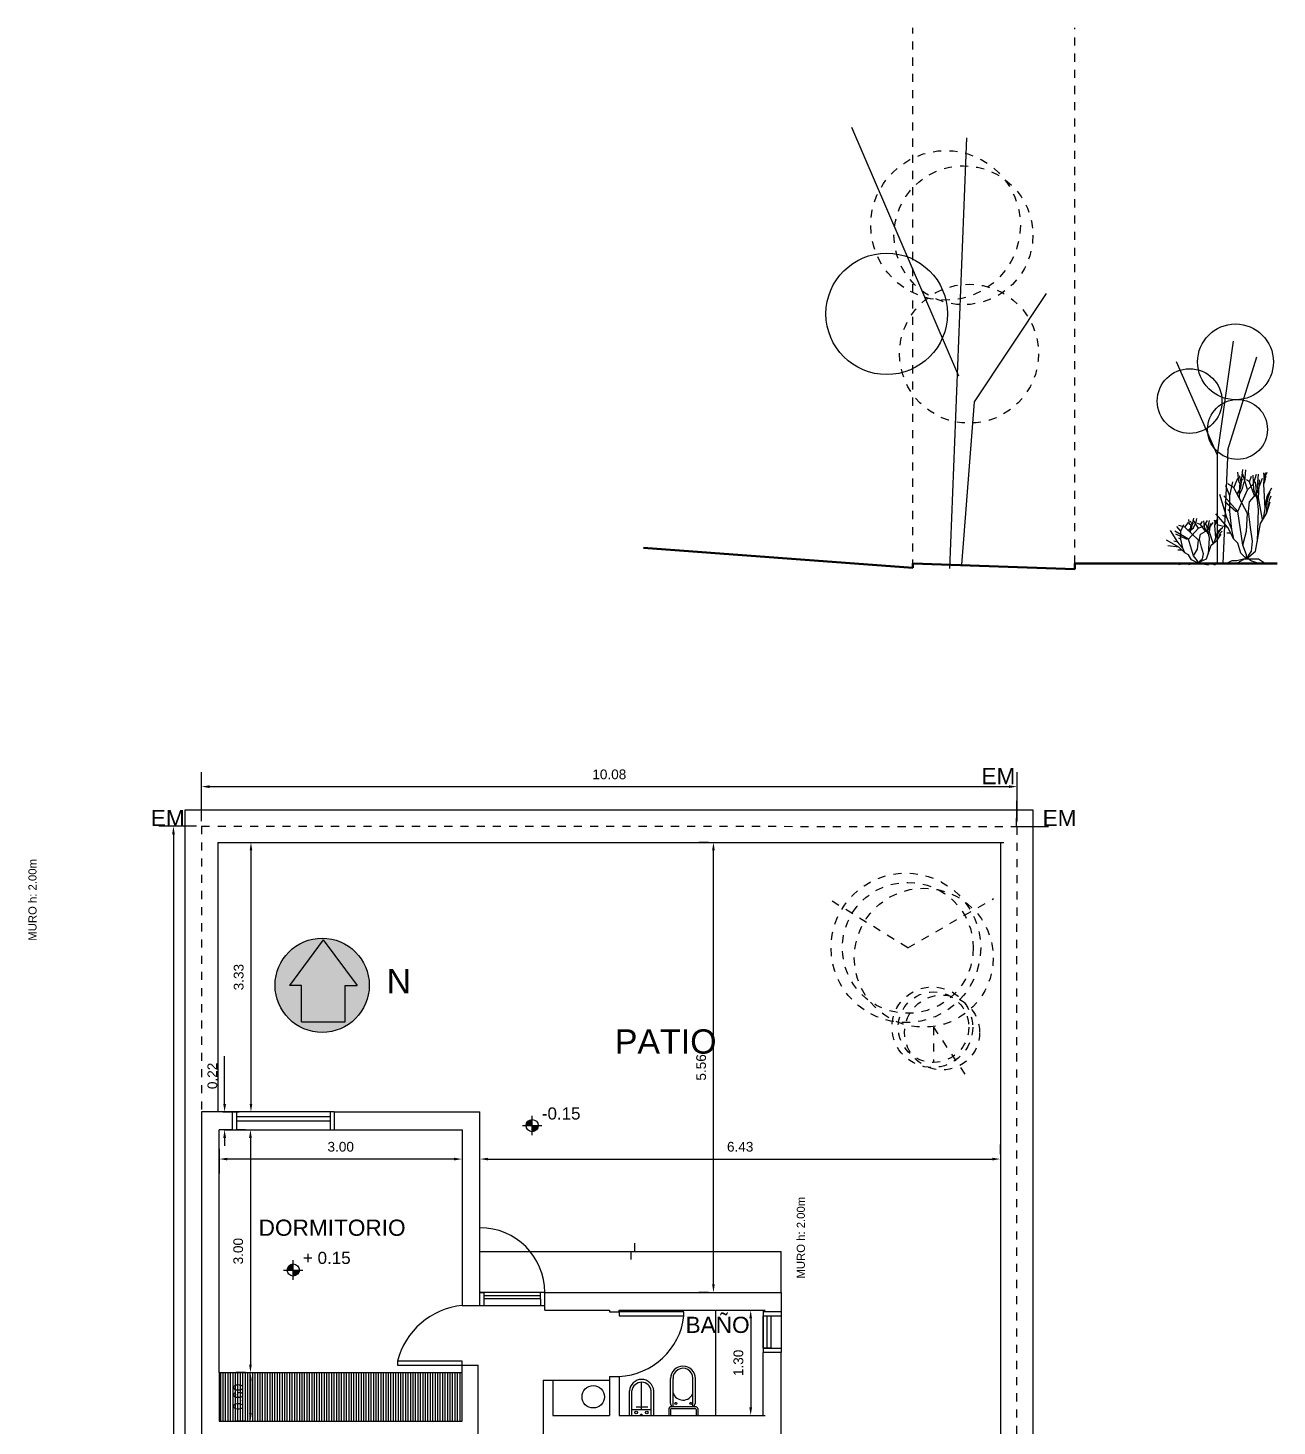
# Model space of a CAD drawing. Header units: inches. Extents: x 22 to 73.7, y 14.4 to 45.6.
# Drawn here: x 21.99 to 37.42, y 27.71 to 44.98 of the extents above; entities that cross this region are included whole.
import ezdxf

# ---------------------------------------------------------------- set-up
doc = ezdxf.new("R2010")
doc.units = ezdxf.units.IN
doc.header["$MEASUREMENT"] = 0
doc.linetypes.add('ACAD_ISO03W100', pattern=[30, 12, -18])
doc.linetypes.add('DASHDOTX2', pattern=[50.8, 25.4, -12.7, 0, -12.7])
for name, color, linetype in [('Cotas', 6, 'Continuous'), ('Muebles objetos y demas', 2, 'Continuous'), ('Muros', 1, 'Continuous'), ('Puertas', 3, 'Continuous'), ('Ventanas', 5, 'Continuous')]:
    doc.layers.add(name, color=color, linetype=linetype)
doc.layers.add('Medianeras', color=4, linetype='Continuous', plot=False)
doc.styles.add('Annotative', font='arial.ttf')
doc.styles.get("Standard").update_dxf_attribs({"font": 'arial.ttf'})
doc.dimstyles.get("Standard").update_dxf_attribs({"dimtxt": 0.12, "dimasz": 0.18, "dimexe": 0.18, "dimexo": 0.0625, "dimgap": 0.09, "dimtad": 0, "dimzin": 0, "dimdsep": 46, "dimtxsty": 'Standard', "dimcen": 0.09, "dimadec": 0, "dimazin": 0, "dimtfac": 1, "dimtofl": 0, "dimtmove": 0, "dimatfit": 3, "dimfxl": 1, "dimtolj": 1, "dimtzin": 0, "dimarcsym": 0})

# ---------------------------------------------------------------- blocks, each defined once
blk = doc.blocks.new('Elevation Symbol - Imperial')
at = {"color": 0}
for p, q in [((0, 0), (0.2, 0)), ((0.1, -0.1), (0.1, 0.1))]:
    blk.add_line(p, q, dxfattribs=at)
at = {"color": 0, "const_width": 0.0625}
for points in [[(0.1, 0.03125, 0.41421356), (0.06875, 0, 1)], [(0.1, -0.03125, 0.41421356), (0.13125, 0, 1)]]:
    blk.add_lwpolyline(points, format="xyb", dxfattribs=at)
at = {"color": 0}
blk.add_circle((0.1, 0), 0.0625, dxfattribs=at)
blk.add_attdef('ELEVATION', (0.2, 0.0625), '', height=0.125, dxfattribs=at)
blk = doc.blocks.new('*D4')
at = {"layer": 'Cotas', "color": 0, "lineweight": -2, "transparency": 16777216}
for p, q in [((24.352, 31.131), (24.352, 30.825)), ((27.352, 31.131), (27.352, 30.825)), ((27.252, 31.005), (24.452, 31.005))]:
    blk.add_line(p, q, dxfattribs=at)
at = {"layer": 'Cotas', "color": 0, "transparency": 16777216}
for points in [[(24.452, 31.021), (24.452, 30.988), (24.352, 31.005)], [(27.252, 31.021), (27.252, 30.988), (27.352, 31.005)]]:
    blk.add_solid(points, dxfattribs=at)
at = {"layer": 'Defpoints', "color": 0, "transparency": 16777216}
for p in [(24.352, 31.193), (27.352, 31.193), (24.352, 31.005)]:
    blk.add_point(p, dxfattribs=at)
at = {"layer": 'Cotas', "color": 0, "transparency": 16777216, "insert": (25.852, 31.156), "char_height": 0.12, "attachment_point": 5}
blk.add_mtext('\\A1;3.00', dxfattribs=at)
blk = doc.blocks.new('*D5')
at = {"layer": 'Cotas', "color": 0, "lineweight": -2, "transparency": 16777216}
for p, q in [((24.674, 31.367), (24.557, 31.367)), ((24.737, 31.267), (24.737, 28.467)), ((24.674, 28.367), (24.557, 28.367))]:
    blk.add_line(p, q, dxfattribs=at)
at = {"layer": 'Cotas', "color": 0, "transparency": 16777216}
for points in [[(24.72, 31.267), (24.754, 31.267), (24.737, 31.367)], [(24.72, 28.467), (24.754, 28.467), (24.737, 28.367)]]:
    blk.add_solid(points, dxfattribs=at)
at = {"layer": 'Defpoints', "color": 0, "transparency": 16777216}
for p in [(24.737, 31.367), (24.737, 28.367), (24.737, 28.367)]:
    blk.add_point(p, dxfattribs=at)
at = {"layer": 'Cotas', "color": 0, "transparency": 16777216, "insert": (24.586, 29.867), "char_height": 0.12, "attachment_point": 5, "rotation": 90}
blk.add_mtext('\\A1;3.00', dxfattribs=at)
blk = doc.blocks.new('*D6')
at = {"layer": 'Cotas', "color": 0, "lineweight": -2, "transparency": 16777216}
for p, q in [((24.674, 28.367), (24.557, 28.367)), ((24.737, 28.267), (24.737, 27.867)), ((24.674, 27.767), (24.557, 27.767))]:
    blk.add_line(p, q, dxfattribs=at)
at = {"layer": 'Cotas', "color": 0, "transparency": 16777216}
for points in [[(24.72, 28.267), (24.754, 28.267), (24.737, 28.367)], [(24.72, 27.867), (24.754, 27.867), (24.737, 27.767)]]:
    blk.add_solid(points, dxfattribs=at)
at = {"layer": 'Defpoints', "color": 0, "transparency": 16777216}
for p in [(24.737, 28.367), (24.737, 27.767), (24.737, 27.767)]:
    blk.add_point(p, dxfattribs=at)
at = {"layer": 'Cotas', "color": 0, "transparency": 16777216, "insert": (24.586, 28.067), "char_height": 0.12, "attachment_point": 5, "rotation": 90}
blk.add_mtext('\\A1;0.60', dxfattribs=at)
blk = doc.blocks.new('*D3')
at = {"layer": 'Cotas', "color": 0, "lineweight": -2, "transparency": 16777216}
for p, q in [((24.069, 35.117), (23.606, 35.117)), ((23.786, 35.017), (23.786, 17.199)), ((23.723, 17.099), (23.606, 17.099))]:
    blk.add_line(p, q, dxfattribs=at)
at = {"layer": 'Cotas', "color": 0, "transparency": 16777216}
for points in [[(23.769, 35.017), (23.803, 35.017), (23.786, 35.117)], [(23.769, 17.199), (23.803, 17.199), (23.786, 17.099)]]:
    blk.add_solid(points, dxfattribs=at)
at = {"layer": 'Defpoints', "color": 0, "transparency": 16777216}
for p in [(24.132, 35.117), (23.786, 17.099), (23.786, 17.099)]:
    blk.add_point(p, dxfattribs=at)
at = {"layer": 'Cotas', "color": 0, "transparency": 16777216, "insert": (23.635, 26.108), "char_height": 0.12, "attachment_point": 5, "rotation": 90}
blk.add_mtext('\\A1;18.02', dxfattribs=at)
blk = doc.blocks.new('*D18')
at = {"layer": 'Cotas', "color": 0, "lineweight": -2, "transparency": 16777216}
for p, q in [((24.806, 34.917), (24.923, 34.917)), ((24.743, 34.817), (24.743, 31.687)), ((24.681, 31.587), (24.563, 31.587))]:
    blk.add_line(p, q, dxfattribs=at)
at = {"layer": 'Cotas', "color": 0, "transparency": 16777216}
for points in [[(24.727, 34.817), (24.76, 34.817), (24.743, 34.917)], [(24.727, 31.687), (24.76, 31.687), (24.743, 31.587)]]:
    blk.add_solid(points, dxfattribs=at)
at = {"layer": 'Defpoints', "color": 0, "transparency": 16777216}
for p in [(24.743, 34.917), (24.743, 31.587), (24.743, 31.587)]:
    blk.add_point(p, dxfattribs=at)
at = {"layer": 'Cotas', "color": 0, "transparency": 16777216, "insert": (24.592, 33.252), "char_height": 0.12, "attachment_point": 5, "rotation": 90}
blk.add_mtext('\\A1;3.33', dxfattribs=at)
blk = doc.blocks.new('*D19')
at = {"layer": 'Cotas', "color": 0, "lineweight": -2, "transparency": 16777216}
for p, q in [((27.572, 31.067), (27.572, 31.185)), ((34.002, 31.067), (34.002, 31.185)), ((27.672, 31.005), (33.902, 31.005))]:
    blk.add_line(p, q, dxfattribs=at)
at = {"layer": 'Cotas', "color": 0, "transparency": 16777216}
for points in [[(27.672, 31.021), (27.672, 30.988), (27.572, 31.005)], [(33.902, 31.021), (33.902, 30.988), (34.002, 31.005)]]:
    blk.add_solid(points, dxfattribs=at)
at = {"layer": 'Defpoints', "color": 0, "transparency": 16777216}
for p in [(27.572, 31.005), (34.002, 31.005), (34.002, 31.005)]:
    blk.add_point(p, dxfattribs=at)
at = {"layer": 'Cotas', "color": 0, "transparency": 16777216, "insert": (30.787, 31.156), "char_height": 0.12, "attachment_point": 5}
blk.add_mtext('\\A1;6.43', dxfattribs=at)
blk = doc.blocks.new('*D21')
at = {"layer": 'Cotas', "color": 0, "lineweight": -2, "transparency": 16777216}
for p, q in [((30.394, 34.917), (30.277, 34.917)), ((30.457, 29.457), (30.457, 34.817)), ((30.394, 29.357), (30.277, 29.357))]:
    blk.add_line(p, q, dxfattribs=at)
at = {"layer": 'Cotas', "color": 0, "transparency": 16777216}
for points in [[(30.44, 34.817), (30.473, 34.817), (30.457, 34.917)], [(30.44, 29.457), (30.473, 29.457), (30.457, 29.357)]]:
    blk.add_solid(points, dxfattribs=at)
at = {"layer": 'Defpoints', "color": 0, "transparency": 16777216}
for p in [(30.457, 34.917), (30.457, 34.917), (30.457, 29.357)]:
    blk.add_point(p, dxfattribs=at)
at = {"layer": 'Cotas', "color": 0, "transparency": 16777216, "insert": (30.305, 32.137), "char_height": 0.12, "attachment_point": 5, "rotation": 90}
blk.add_mtext('\\A1;5.56', dxfattribs=at)
blk = doc.blocks.new('*D22')
at = {"layer": 'Cotas', "color": 0, "lineweight": -2, "transparency": 16777216}
for p, q in [((24.132, 35.179), (24.132, 35.785)), ((34.207, 35.176), (34.207, 35.785)), ((24.232, 35.605), (34.107, 35.605))]:
    blk.add_line(p, q, dxfattribs=at)
at = {"layer": 'Cotas', "color": 0, "transparency": 16777216}
for points in [[(24.232, 35.622), (24.232, 35.588), (24.132, 35.605)], [(34.107, 35.622), (34.107, 35.588), (34.207, 35.605)]]:
    blk.add_solid(points, dxfattribs=at)
at = {"layer": 'Defpoints', "color": 0, "transparency": 16777216}
for p in [(34.207, 35.605), (24.132, 35.117), (34.207, 35.114)]:
    blk.add_point(p, dxfattribs=at)
at = {"layer": 'Cotas', "color": 0, "transparency": 16777216, "insert": (29.17, 35.756), "char_height": 0.12, "attachment_point": 5}
blk.add_mtext('\\A1;10.08', dxfattribs=at)
blk = doc.blocks.new('*D24')
at = {"layer": 'Cotas', "color": 0, "lineweight": -2, "transparency": 16777216}
for p, q in [((30.917, 29.037), (30.917, 27.937)), ((30.94, 29.137), (31.097, 29.137)), ((30.94, 27.837), (31.097, 27.837))]:
    blk.add_line(p, q, dxfattribs=at)
at = {"layer": 'Cotas', "color": 0, "transparency": 16777216}
for points in [[(30.9, 29.037), (30.933, 29.037), (30.917, 29.137)], [(30.9, 27.937), (30.933, 27.937), (30.917, 27.837)]]:
    blk.add_solid(points, dxfattribs=at)
at = {"layer": 'Defpoints', "color": 0, "transparency": 16777216}
for p in [(30.877, 29.137), (30.877, 27.837), (30.917, 27.837)]:
    blk.add_point(p, dxfattribs=at)
at = {"layer": 'Cotas', "color": 0, "transparency": 16777216, "insert": (30.765, 28.487), "char_height": 0.12, "attachment_point": 5, "rotation": 90}
blk.add_mtext('\\A1;1.30', dxfattribs=at)
blk = doc.blocks.new('*D25')
at = {"layer": 'Cotas', "color": 0, "lineweight": -2, "transparency": 16777216}
for p, q in [((24.418, 31.687), (24.418, 32.277)), ((24.394, 31.587), (24.598, 31.587)), ((24.414, 31.367), (24.598, 31.367)), ((24.418, 31.267), (24.418, 31.167))]:
    blk.add_line(p, q, dxfattribs=at)
at = {"layer": 'Cotas', "color": 0, "transparency": 16777216}
for points in [[(24.401, 31.687), (24.435, 31.687), (24.418, 31.587)], [(24.401, 31.267), (24.435, 31.267), (24.418, 31.367)]]:
    blk.add_solid(points, dxfattribs=at)
at = {"layer": 'Defpoints', "color": 0, "transparency": 16777216}
for p in [(24.332, 31.587), (24.418, 31.587), (24.352, 31.367)]:
    blk.add_point(p, dxfattribs=at)
at = {"layer": 'Cotas', "color": 0, "transparency": 16777216, "insert": (24.267, 32.032), "char_height": 0.12, "attachment_point": 5, "rotation": 90}
blk.add_mtext('\\A1;0.22', dxfattribs=at)
blk = doc.blocks.new('*U27')
for p, q in [((-377.952, 463.296), (-329.184, 524.256)), ((-316.7634, 502.285), (-327.6092, 559.9176)), ((-286.512, 498.3226), (-307.4416, 538.0736)), ((-302.7934, 478.4344), (-270.256, 518.1854)), ((-290.3982, 464.5406), (-265.6078, 577.8246)), ((-207.264, 451.104), (-268.224, 548.64)), ((-240.792, 502.285), (-228.3968, 573.8368)), ((-182.88, 499.872), (-158.496, 536.448)), ((-129.1844, 450.6214), (-140.0302, 542.036)), ((-134.112, 487.68), (-97.536, 548.64)), ((-97.536, 426.72), (-24.384, 524.256)), ((-85.7758, 472.4908), (-73.3552, 548.005)), ((-12.9032, 555.9552), (-2.0574, 522.1732)), ((-5.1562, 486.3846), (2.5908, 542.036)), ((-3.6068, 492.3536), (14.986, 518.1854)), ((-0.508, 508.254), (22.7584, 536.067)), ((1.0414, 526.1356), (35.1536, 559.9176)), ((2.5908, 542.036), (21.209, 555.9552)), ((-426.72, 414.528), (-475.488, 475.488)), ((-377.952, 463.296), (-451.104, 487.68)), ((-426.72, 414.528), (-390.144, 499.872)), ((-207.264, 304.8), (-377.952, 463.296)), ((-338.455, 424.7896), (-290.3982, 464.5406)), ((-329.184, 316.992), (-207.264, 451.104)), ((-296.5958, 484.4034), (-316.7634, 502.285)), ((-305.8922, 396.9512), (-302.7934, 478.4344)), ((-304.3428, 426.7708), (-268.7066, 458.5716)), ((-268.7066, 458.5716), (-250.0884, 500.3038)), ((-182.88, 499.872), (-219.456, 512.064)), ((-207.264, 451.104), (-134.112, 487.68)), ((-121.92, 414.528), (-182.88, 499.872)), ((-85.7758, 389.001), (-129.1844, 452.6026)), ((-73.152, 329.184), (-109.728, 499.872)), ((-70.2564, 426.7708), (-85.7758, 472.4908)), ((-73.152, 402.336), (-60.96, 512.064)), ((8.7884, 335.3562), (-5.1562, 486.3846)), ((33.6042, 412.8516), (92.5068, 464.5406)), ((36.576, 390.144), (73.152, 438.912)), ((-463.296, 280.416), (-552.577, 423.037)), ((-329.184, 316.992), (-499.872, 414.528)), ((-353.568, 316.992), (-487.68, 377.952)), ((-426.72, 316.992), (-426.72, 414.528)), ((-195.072, 316.992), (-182.88, 377.952)), ((-182.88, 377.952), (-97.536, 426.72)), ((-24.384, 268.224), (-73.152, 402.336)), ((8.7884, 335.3562), (33.6042, 412.8516)), ((24.384, 304.8), (36.576, 390.144)), ((24.384, 304.8), (73.152, 377.952)), ((48.768, 341.376), (60.96, 390.144)), ((60.96, 390.144), (85.344, 414.528)), ((-451.104, 219.456), (-601.0402, 303.8094)), ((-463.296, 280.416), (-512.064, 292.608)), ((-402.336, 207.264), (-463.296, 280.416)), ((-426.72, 316.992), (-451.104, 329.184)), ((-402.336, 207.264), (-426.72, 316.992)), ((-329.184, 316.992), (-353.568, 316.992)), ((-268.224, 109.728), (-329.184, 316.992)), ((-219.456, 195.072), (-207.264, 304.8)), ((-170.688, 219.456), (-195.072, 316.992)), ((-85.344, 134.112), (-73.152, 329.184)), ((-48.768, 243.84), (24.384, 304.8)), ((-12.192, 274.32), (8.7884, 335.3562)), ((-451.104, 219.456), (-587.4512, 234.2388)), ((-414.528, 182.88), (-463.296, 182.88)), ((-377.952, 146.304), (-451.104, 219.456)), ((-377.952, 146.304), (-402.336, 207.264)), ((-268.224, 109.728), (-219.456, 195.072)), ((-146.304, 134.112), (-170.688, 219.456)), ((-109.728, 73.152), (-48.768, 243.84)), ((-329.184, 121.92), (-377.952, 146.304)), ((-292.608, 60.96), (-329.184, 121.92)), ((-219.456, 48.768), (-268.224, 109.728)), ((-158.496, 73.152), (-146.304, 134.112)), ((-402.336, 12.192), (-451.104, 0)), ((-341.376, 12.192), (-402.336, 12.192)), ((-243.84, 24.384), (-341.376, 12.192)), ((-243.84, 24.384), (-329.184, 0)), ((-219.456, 24.384), (-292.608, 60.96)), ((-243.84, 24.384), (-195.072, 24.384)), ((-219.456, 24.384), (-109.728, 73.152)), ((-219.456, 24.384), (-158.496, 73.152)), ((-219.456, 24.384), (-219.456, 48.768)), ((-219.456, 24.384), (-73.152, 24.384)), ((-195.072, 24.384), (-158.496, 12.192)), ((-158.496, 12.192), (-85.344, 0)), ((-73.152, 24.384), (0, 0))]:
    blk.add_line(p, q)

msp = doc.modelspace()

# ---------------------------------------------------------------- hatches: boundary and pattern name
at = {"layer": 'Muebles objetos y demas', "linetype": 'DASHDOTX2'}
h = msp.add_hatch(color=256, dxfattribs=at)
h.dxf.hatch_style = 1
h.set_gradient(color1=(51, 51, 51), color2=(51, 51, 51), tint=1)
h.paths.add_polyline_path([(25.041, 33.151, 1), (26.205, 33.151, 1)])
h.paths.add_polyline_path([(26.056, 33.148), (25.906, 33.148), (25.906, 32.7), (25.368, 32.7), (25.368, 33.148), (25.218, 33.148), (25.637, 33.714)], flags=16)
h = msp.add_hatch(color=256, dxfattribs=at)
h.dxf.hatch_style = 1
h.set_gradient(color1=(255, 255, 255), tint=1)
h.paths.add_polyline_path([(25.368, 33.148), (25.368, 32.7), (25.906, 32.7), (25.906, 33.148), (26.056, 33.148), (25.637, 33.714), (25.218, 33.148)])
at = {"layer": 'Muros'}
h = msp.add_hatch(dxfattribs=at)
h.set_pattern_fill('LINE', color=2, scale=0.0096, angle=90)
h.set_pattern_definition([(90, (-2399.27811, -3122.577527), (-0.03048, 0), [])])
h.paths.add_polyline_path([(24.352, 28.367), (24.352, 27.767), (27.352, 27.767), (27.352, 28.367)])

# ---------------------------------------------------------------- linework, layer by layer
at = {"linetype": 'DASHDOTX2', "ltscale": 0.0001}
for p, q in [((32.919, 38.31), (32.919, 44.977)), ((34.919, 38.36), (34.919, 44.977))]:
    msp.add_line(p, q, dxfattribs=at)
for p, q in [((33.489, 40.677), (32.168, 43.749)), ((33.377, 38.3), (33.586, 43.619)), ((33.682, 40.359), (34.571, 41.698)), ((36.875, 41.109), (36.681, 39.708)), ((36.681, 39.709), (36.177, 40.851)), ((36.812, 39.767), (37.168, 40.916)), ((33.524, 38.344), (33.682, 40.359)), ((36.812, 39.767), (36.749, 38.36)), ((36.681, 39.709), (36.681, 38.36)), ((27.352, 27.767), (27.352, 27.767))]:
    msp.add_line(p, q)
at = {"lineweight": 50}
for p, q in [((29.592, 38.556), (32.919, 38.31)), ((32.919, 38.31), (32.919, 38.36))]:
    msp.add_line(p, q, dxfattribs=at)
at = {"linetype": 'DASHDOTX2'}
msp.add_line((25.368, 32.7), (25.906, 32.7), dxfattribs=at)
at = {"lineweight": 30}
msp.add_line((28.472, 27.837), (29.172, 27.837), dxfattribs=at)
at = {"lineweight": 50}
for points in [[(32.919, 38.36), (34.919, 38.29)], [(34.919, 38.29), (34.919, 38.36)], [(34.919, 38.36), (37.419, 38.36)]]:
    msp.add_lwpolyline(points, dxfattribs=at)
at = {"linetype": 'ACAD_ISO03W100', "ltscale": 1e-05}
for centre, radius in [((33.324, 42.538), 0.924), ((33.545, 42.416), 0.858), ((33.614, 40.953), 0.858)]:
    msp.add_circle(centre, radius, dxfattribs=at)
for centre, radius in [((32.597, 41.445), 0.75), ((36.906, 40.852), 0.468), ((36.339, 40.368), 0.4), ((36.931, 40.018), 0.37)]:
    msp.add_circle(centre, radius)
at = {"layer": 'Defpoints'}
for p, q in [((34.199, 35.114), (34.207, 35.538)), ((34.207, 35.114), (34.597, 35.114)), ((29.292, 27.837), (31.072, 27.837))]:
    msp.add_line(p, q, dxfattribs=at)
at = {"layer": 'Medianeras', "linetype": 'DASHDOTX2', "ltscale": 0.0001}
for p, q in [((24.132, 35.117), (34.199, 35.114)), ((24.132, 35.117), (24.132, 31.587)), ((34.2, 14.411), (34.207, 35.114))]:
    msp.add_line(p, q, dxfattribs=at)
at = {"layer": 'Muebles objetos y demas', "linetype": 'ACAD_ISO03W100', "ltscale": 1e-05}
for p, q in [((32.858, 33.614), (31.848, 34.237)), ((32.858, 33.614), (33.917, 34.222)), ((33.175, 32.634), (33.59, 32.013)), ((33.175, 32.634), (33.175, 32.198))]:
    msp.add_line(p, q, dxfattribs=at)
at = {"layer": 'Muebles objetos y demas', "linetype": 'DASHDOTX2'}
for p, q in [((25.637, 33.714), (25.218, 33.148)), ((25.637, 33.714), (26.056, 33.148)), ((25.368, 33.148), (25.218, 33.148)), ((25.368, 32.7), (25.368, 33.148)), ((25.906, 32.7), (25.906, 33.148)), ((25.906, 33.148), (26.056, 33.148))]:
    msp.add_line(p, q, dxfattribs=at)
at = {"layer": 'Muebles objetos y demas'}
for p, q in [((29.484, 29.865), (29.484, 29.965)), ((27.572, 29.865), (31.292, 29.865)), ((29.438, 29.865), (29.438, 29.765)), ((31.292, 29.357), (31.292, 29.865)), ((30.487, 27.837), (30.487, 29.137)), ((24.352, 28.367), (27.352, 28.367)), ((28.472, 28.275), (29.172, 28.275)), ((29.569, 27.913), (29.569, 28.248)), ((29.927, 27.989), (29.927, 28.294)), ((29.957, 27.944), (29.957, 28.294)), ((30.204, 27.944), (30.204, 28.299)), ((30.233, 27.992), (30.233, 28.294)), ((29.419, 27.837), (29.419, 28.14)), ((29.419, 27.837), (29.419, 28.14)), ((29.419, 27.837), (29.419, 28.14)), ((29.449, 27.837), (29.449, 28.14)), ((29.689, 27.837), (29.689, 28.14)), ((29.719, 27.837), (29.719, 28.14)), ((29.944, 27.944), (29.927, 27.989)), ((30.213, 27.944), (30.233, 27.992)), ((29.449, 27.913), (29.689, 27.913)), ((29.501, 27.945), (29.644, 27.945)), ((29.906, 27.924), (29.906, 27.837)), ((29.906, 27.924), (29.906, 27.837)), ((29.925, 27.911), (29.925, 27.837)), ((30.233, 27.944), (29.927, 27.944)), ((29.941, 27.925), (30.227, 27.925)), ((30.242, 27.911), (30.242, 27.837)), ((30.262, 27.924), (30.262, 27.837))]:
    msp.add_line(p, q, dxfattribs=at)
at = {"layer": 'Muebles objetos y demas', "linetype": 'ACAD_ISO03W100', "ltscale": 1e-05}
for centre, radius in [((32.834, 33.614), 0.924), ((32.858, 33.614), 0.809), ((33.055, 33.492), 0.858), ((33.161, 32.634), 0.498), ((33.175, 32.634), 0.436), ((33.281, 32.568), 0.463)]:
    msp.add_circle(centre, radius, dxfattribs=at)
at = {"layer": 'Muebles objetos y demas', "linetype": 'DASHDOTX2'}
msp.add_circle((25.623, 33.151), 0.582, dxfattribs=at)
at = {"layer": 'Muebles objetos y demas'}
for centre, radius in [((28.972, 28.069), 0.139), ((29.991, 27.987), 0.0127), ((30.176, 27.987), 0.0127), ((29.502, 27.874), 0.0162), ((29.566, 27.846), 0.00914), ((29.632, 27.874), 0.0162)]:
    msp.add_circle(centre, radius, dxfattribs=at)
for centre, radius, start, end in [((30.08, 28.294), 0.153, 0, 180), ((30.08, 28.297), 0.123, 0.6241, 181.5989), ((29.569, 28.133), 0.15, 3.0218, 176.9782), ((29.569, 28.127), 0.121, 6.5682, 173.4318), ((30.081, 28.157), 0.13, 198.6983, 340.5857), ((29.931, 27.919), 0.0255, 97.7287, 167.9116), ((29.931, 27.919), 0.0255, 97.7287, 167.9116), ((29.94, 27.91), 0.0151, 89.8251, 176.8807), ((30.227, 27.91), 0.0151, 3.1193, 90.1749), ((30.237, 27.919), 0.0255, 12.0884, 97.7287)]:
    msp.add_arc(centre, radius, start, end, dxfattribs=at)
at = {"layer": 'Muros'}
for p, q in [((23.932, 35.317), (34.402, 35.317)), ((23.932, 17.099), (23.932, 35.317)), ((34.402, 35.317), (34.402, 17.099)), ((24.332, 34.917), (34.042, 34.917)), ((34.002, 34.917), (34.002, 17.099))]:
    msp.add_line(p, q, dxfattribs=at)
at = {"layer": 'Muros', "linetype": 'DASHDOTX2'}
msp.add_line((24.332, 34.917), (24.332, 31.587), dxfattribs=at)
at = {"layer": 'Muros', "lineweight": 30}
for p, q in [((24.132, 31.587), (24.132, 23.827)), ((24.517, 31.587), (24.132, 31.587)), ((24.517, 31.477), (24.517, 31.587)), ((24.517, 31.367), (24.517, 31.477)), ((25.772, 31.587), (27.572, 31.587)), ((25.772, 31.587), (25.772, 31.367)), ((27.572, 29.197), (27.572, 31.587)), ((24.352, 28.367), (24.352, 31.367)), ((24.517, 31.367), (24.352, 31.367)), ((25.772, 31.367), (27.352, 31.367)), ((27.352, 31.367), (27.352, 29.197)), ((27.352, 29.197), (27.572, 29.197)), ((28.372, 29.137), (28.372, 29.357)), ((28.372, 29.357), (31.292, 29.357)), ((31.292, 29.357), (31.292, 29.117)), ((28.372, 29.137), (29.172, 29.137)), ((29.172, 29.137), (29.172, 29.117)), ((29.172, 29.117), (29.292, 29.117)), ((29.292, 29.137), (31.072, 29.137)), ((29.292, 29.117), (29.292, 29.137)), ((31.072, 29.137), (31.072, 29.117)), ((31.292, 29.117), (31.072, 29.117)), ((31.072, 27.837), (31.072, 28.617)), ((31.292, 28.617), (31.072, 28.617)), ((31.292, 26.787), (31.292, 28.617)), ((24.352, 28.367), (24.352, 27.767)), ((27.352, 27.767), (27.352, 28.459)), ((27.352, 28.459), (27.552, 28.459)), ((27.552, 27.601), (27.552, 28.459)), ((28.352, 28.275), (28.352, 27.837)), ((28.352, 28.275), (28.472, 28.275)), ((28.472, 28.275), (28.472, 27.837)), ((29.172, 28.32), (29.172, 27.837)), ((29.172, 28.32), (29.292, 28.32)), ((29.292, 28.32), (29.292, 27.837)), ((28.352, 27.837), (28.352, 26.681)), ((28.472, 27.837), (29.172, 27.837)), ((29.292, 27.837), (31.072, 27.837)), ((24.352, 27.767), (27.352, 27.767))]:
    msp.add_line(p, q, dxfattribs=at)
at = {"layer": 'Puertas'}
for p, q in [((29.292, 29.117), (29.292, 29.067)), ((30.092, 29.117), (29.292, 29.117)), ((29.292, 29.067), (30.092, 29.067)), ((30.092, 29.067), (30.092, 29.117)), ((27.352, 28.509), (26.552, 28.509)), ((26.552, 28.509), (26.552, 28.459)), ((27.352, 28.459), (27.352, 28.509)), ((26.552, 28.459), (27.352, 28.459))]:
    msp.add_line(p, q, dxfattribs=at)
for centre, radius, start, end in [((27.449, 28.275), 0.927, 96.0057, 165.3691), ((29.251, 29.165), 0.846, 272.7427, 353.3661)]:
    msp.add_arc(centre, radius, start, end, dxfattribs=at)
at = {"layer": 'Ventanas'}
for p, q in [((25.772, 31.587), (24.517, 31.587)), ((24.567, 31.367), (24.567, 31.587)), ((24.567, 31.532), (25.722, 31.532)), ((24.567, 31.477), (25.722, 31.477)), ((25.723, 31.587), (25.723, 31.367)), ((24.517, 31.367), (25.772, 31.367)), ((28.372, 29.357), (27.572, 29.357)), ((27.572, 29.357), (27.622, 29.357)), ((27.572, 29.197), (28.372, 29.197)), ((27.622, 29.357), (27.622, 29.197)), ((28.322, 29.317), (27.622, 29.317)), ((28.322, 29.277), (27.622, 29.277)), ((28.372, 29.357), (28.322, 29.357)), ((28.322, 29.277), (28.322, 29.357)), ((28.322, 29.277), (28.322, 29.197)), ((31.072, 29.117), (31.072, 28.617)), ((31.072, 29.067), (31.292, 29.067)), ((31.118, 29.067), (31.118, 28.667)), ((31.072, 28.667), (31.292, 28.667))]:
    msp.add_line(p, q, dxfattribs=at)
at = {"layer": 'Ventanas', "lineweight": -2}
msp.add_line((31.292, 29.117), (31.292, 28.617), dxfattribs=at)
at = {"layer": 'Ventanas'}
msp.add_lwpolyline([(31.072, 28.667), (31.072, 29.067), (31.164, 29.067), (31.164, 28.667)], close=True, dxfattribs=at)
at = {"layer": 'Ventanas', "ltscale": 0.0001}
msp.add_arc((27.572, 29.357), 0.8, 0, 90, dxfattribs=at)

# ---------------------------------------------------------------- block references
at = {"xscale": 0.001}
for p, yscale, zscale in [((37.263, 38.369), 0.002, 0.006), ((36.656, 38.345), 0.001, 0.001)]:
    msp.add_blockref('*U27', p, dxfattribs=dict(at, yscale=yscale, zscale=zscale))
at = {"xscale": 1.2, "yscale": 1.2, "zscale": 1.2}
for p, values in [((28.097, 31.418), {'ELEVATION': '-0.15'}), ((25.146, 29.634), {'ELEVATION': '+ 0.15'})]:
    msp.add_blockref('Elevation Symbol - Imperial', p, dxfattribs=at).add_auto_attribs(values)

# ---------------------------------------------------------------- texts
at = {"linetype": 'DASHDOTX2', "char_height": 2.5, "attachment_point": 1, "rotation": 90}
for insert in [(21.994, 33.702), (31.486, 29.529)]:
    msp.add_mtext_dynamic_manual_height_columns('\\pxr6.8039,t1,2;{\\H0.04x;MURO h: 2.00m} ', width=22.36151, gutter_width=12.5, heights=[2.502], dxfattribs=dict(at, insert=insert))
at = {"linetype": 'DASHDOTX2', "insert": (29.238, 32.607), "char_height": 0.3, "attachment_point": 1}
msp.add_mtext_dynamic_manual_height_columns('PATIO', width=1.28803, gutter_width=12.5, heights=[-0.31], dxfattribs=at)
at = {"ltscale": 0.0001, "insert": (24.838, 30.257), "char_height": 0.2, "attachment_point": 1}
msp.add_mtext_dynamic_manual_height_columns('\\pxt0.30226,0.81479,0.89364;DORMITORIO', width=2.5, gutter_width=12.5, heights=[1.24], dxfattribs=at)
at = {"insert": (30.112, 29.057), "char_height": 0.2, "attachment_point": 1}
msp.add_mtext_dynamic_manual_height_columns('BAÑO', width=0.37555, gutter_width=12.5, heights=[-0.247], dxfattribs=at)
at = {"layer": 'Defpoints', "ltscale": 0.001, "char_height": 0.2, "attachment_point": 1, "style": 'Annotative'}
for insert in [(33.767, 35.835), (23.506, 35.317), (34.523, 35.317)]:
    msp.add_mtext_dynamic_manual_height_columns('EM', width=0.1, gutter_width=12.5, heights=[0.134], dxfattribs=dict(at, insert=insert))
at = {"layer": 'Muebles objetos y demas', "linetype": 'DASHDOTX2', "insert": (26.419, 33.351), "char_height": 0.3, "attachment_point": 1}
msp.add_mtext_dynamic_manual_height_columns('N', width=0.953, gutter_width=12.5, heights=[-0.3], dxfattribs=at)

# ---------------------------------------------------------------- dimensions: what is measured, and where the dimension line sits
at = {"layer": 'Cotas'}
for base, p1, p2, picture, middle in [((34.2074, 35.6048), (24.1318, 35.117), (34.2074, 35.1138), '*D22', (29.1696, 35.7561)), ((24.352, 31.005), (27.352, 31.193), (24.352, 31.193), '*D4', (25.852, 31.156)), ((34.002, 31.005), (27.572, 31.005), (34.002, 31.005), '*D19', (30.787, 31.156))]:
    dim = msp.add_linear_dim(base=base, p1=p1, p2=p2, dimstyle='Standard', override={"dimasz": 0.1, "dimexe": 0.18, "dimtad": 1, "dimdec": 2}, dxfattribs=at)
    dim.commit()
    dim.dimension.update_dxf_attribs({"geometry": picture, "text_midpoint": middle})
for base, p1, p2, picture, middle in [((23.786, 17.099), (24.132, 35.117), (23.786, 17.099), '*D3', (23.635, 26.108)), ((24.743, 31.587), (24.743, 34.917), (24.743, 31.587), '*D18', (24.592, 33.252)), ((30.457, 34.917), (30.457, 29.357), (30.457, 34.917), '*D21', (30.305, 32.137)), ((24.418, 31.587), (24.352, 31.367), (24.332, 31.587), '*D25', (24.267, 32.032)), ((24.737, 28.367), (24.737, 31.367), (24.737, 28.367), '*D5', (24.586, 29.867)), ((30.917, 27.837), (30.877, 29.137), (30.877, 27.837), '*D24', (30.765, 28.487)), ((24.737, 27.767), (24.737, 28.367), (24.737, 27.767), '*D6', (24.586, 28.067))]:
    dim = msp.add_linear_dim(base=base, p1=p1, p2=p2, angle=90, dimstyle='Standard', override={"dimasz": 0.1, "dimexe": 0.18, "dimtad": 1, "dimdec": 2}, dxfattribs=at)
    dim.commit()
    dim.dimension.update_dxf_attribs({"geometry": picture, "text_midpoint": middle})

doc.saveas('drawing.dxf')
